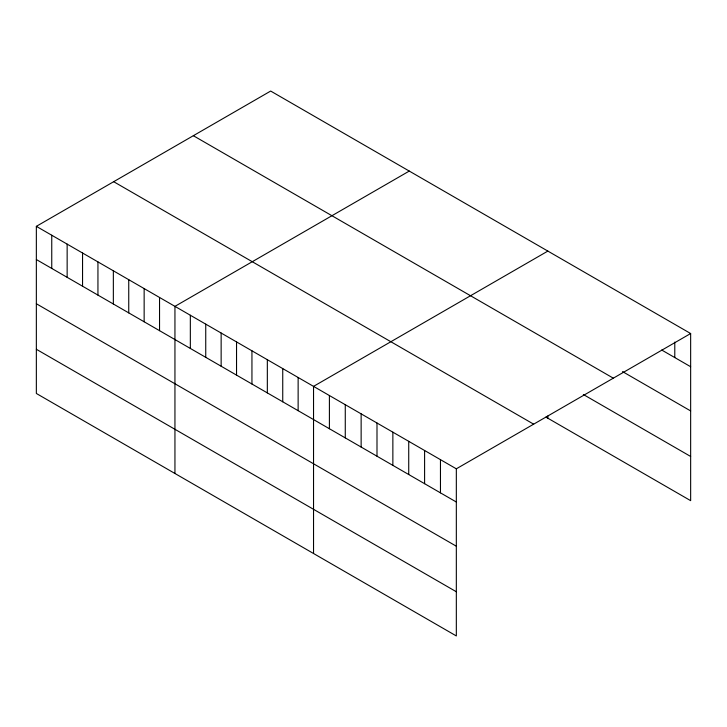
<?xml version="1.0" encoding="UTF-8"?>
<svg xmlns="http://www.w3.org/2000/svg" width="727" height="727" viewBox="0 0 727 727"><rect width="100%" height="100%" fill="white"/><g stroke="black" fill="none" stroke-linecap="round" stroke-linejoin="round"><path stroke-width="1.09" d="M36.35 226.342L456.329 468.815L456.329 635.943L36.35 393.471L36.35 226.342L270.671 91.057L690.65 333.529L690.65 500.658L545.932 417.107M409.265 171.072L174.943 306.358L174.943 473.486M547.858 251.088L313.537 386.373L313.537 553.501M456.329 468.815L690.65 333.529M661.715 350.023L690.65 366.726M622.521 371.588L690.65 410.928M193.346 135.704L613.324 378.176M583.327 394.497L690.65 456.465M113.676 181.695L533.654 424.168M36.35 259.539L456.329 502.012M36.35 303.741L456.329 546.213M36.35 349.278L456.329 591.751M674.783 342.072L674.783 357.566M547.858 415.953L547.858 418.216M440.462 459.655L440.462 492.851M424.595 450.495L424.595 483.691M408.728 441.334L408.728 474.531M392.862 432.174L392.862 465.371M376.995 423.014L376.995 456.211M361.137 413.854L361.137 447.05M345.27 404.694L345.27 437.89M329.404 395.533L329.404 428.73M298.134 377.486L298.134 410.682M282.739 368.589L282.739 401.795M267.336 359.701L267.336 392.898M251.942 350.814L251.942 384.01M236.539 341.917L236.539 375.123M221.144 333.03L221.144 366.226M205.741 324.142L205.741 357.339M190.338 315.245L190.338 348.451M159.54 297.47L159.54 330.667M144.146 288.574L144.146 321.779M128.743 279.686L128.743 312.883M113.348 270.798L113.348 303.995M97.945 261.902L97.945 295.107M82.551 253.014L82.551 286.211M67.148 244.118L67.148 277.323M51.753 235.23L51.753 268.436"/></g></svg>
